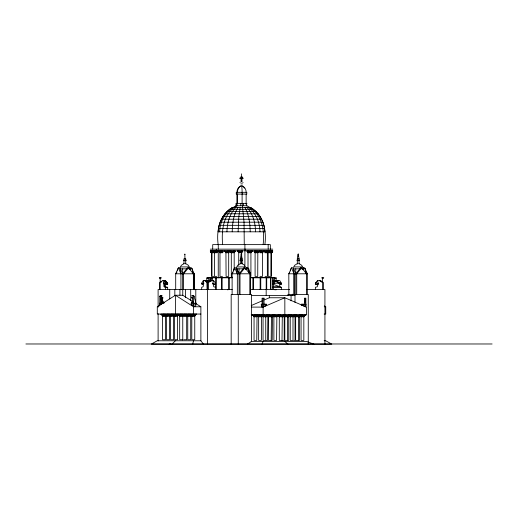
<?xml version="1.0" encoding="UTF-8"?>
<svg xmlns="http://www.w3.org/2000/svg" width="518" height="518" viewBox="0 0 518 518"><rect width="100%" height="100%" fill="white"/><g stroke="black" fill="none" stroke-linecap="round" stroke-linejoin="round"><path stroke-width="0.78" d="M272.746 250.764L210.289 250.764L211.389 252.713L211.616 276.372M221.354 250.764L220.674 252.713L219.502 251.152L219.975 252.713L219.982 276.372L222.481 276.372M248.012 269.269L248.012 252.713L247.254 251.152L248.394 252.713L248.116 251.152L249.43 252.713L250.343 251.152L250.492 252.713L251.437 251.152L250.725 252.713L252.136 251.152L250.965 252.713L247.999 252.713L247.248 251.67M238.118 231.811L238.83 216.401L240.197 207.491M220.674 252.713L220.694 251.152M298.141 256.365L298.193 254.008L299.061 258.728L299.061 263.966M232.206 231.811C232.452 223.485 233.443 214.73 237.898 207.491M257.906 252.713L254.947 252.713L254.5 251.152L255.639 252.713L255.704 251.152L256.76 252.713L257.834 251.152L257.731 276.372L255.096 276.372L255.096 252.713M226.929 231.811C227.175 223.09 229.493 213.824 235.839 207.491M266.951 252.713L268.628 251.152L267.346 252.713L264.782 252.713L264.905 251.152L265.812 252.713L265.902 251.152M219.645 231.811C219.865 222.19 224.799 212.671 233.009 207.491M218.136 244.425C216.33 230.853 219.451 214.64 232.42 207.491L250.615 207.491C263.584 214.64 266.705 230.853 264.899 244.425M218.227 231.811C218.454 221.976 223.964 212.484 232.459 207.491M222.695 252.713L222.85 251.152L221.801 252.713L221.354 251.152M161.784 303.231L161.784 302.57L163.429 302.24L163.176 301.884L160.781 302.182L161.046 300.408L160.658 298.698L162.238 298.698L162.866 297.947L162.665 297.533L160.975 297.746L161.13 296.937L161.726 296.937L161.953 297.746L160.975 297.746M161.312 295.402L160.845 297.164L161.13 296.937M159.771 303.231L159.771 296.4L160.081 295.869L161.894 295.402L161.726 296.937M262.16 304.176L262.037 298.206L264.309 298.206L263.889 298.672L264.148 304.176M162.717 302.182L162.691 300.408L161.92 298.698M221.801 252.713L222.015 251.152M189.607 269.321L189.821 267.832L191.543 267.832L194.179 273.795L194.179 289.711M246.044 269.321L246.277 267.832L247.992 267.832L250.582 273.795L250.576 294.489M254.798 316.738L255.037 315.184L255.931 316.738L257.064 315.184L256.753 340.397L254.053 340.397L254.053 316.738L253.69 315.184L254.798 316.738L254.383 315.184M257.342 315.184L258.624 316.738L258.288 315.184L259.401 316.738L259.635 315.184L260.535 316.738L261.661 315.184L261.35 340.397L258.65 340.397L258.65 316.738L257.342 315.184L256.805 316.738L258.184 315.184L256.766 316.738M265.747 316.738L265.747 340.397L263.053 340.397L263.053 316.738L262.691 315.184L263.798 316.738L264.038 315.184L264.931 316.738L266.064 315.184L265.76 316.738L267.184 315.184L268.46 316.738L268.466 340.397L272.183 340.397L272.494 315.184L271.361 316.738M266.187 340.397L267.579 340.397L267.897 315.184L266.764 316.738L266.168 315.702L265.805 316.738L267.184 315.184L268.441 316.738L268.104 315.184L269.211 316.738L269.451 315.184L270.351 316.738L271.477 315.184L271.167 340.397M274.631 316.738L274.87 315.184L275.764 316.738L276.89 315.184L276.58 340.397L273.886 340.397L273.886 316.738L273.517 315.184L274.631 316.738L274.216 315.184M277.007 315.702L276.631 316.738L278.011 315.184L279.273 316.738L278.937 315.184L280.044 316.738L280.283 315.184L281.177 316.738L282.31 315.184L281.999 340.397M234.214 252.713L234.932 251.152L233.786 252.713L234.032 251.152L232.744 252.713L231.805 251.152L231.688 252.713L230.717 251.152L231.468 252.713L230.057 251.152L231.248 252.713L234.214 252.713L234.978 251.67M304.726 304.176L304.979 298.672L304.558 298.206L305.86 298.206L305.86 304.176M240.397 258.728L241.207 254.008L242.074 258.728L242.074 263.966M164.446 281.863L164.724 280.523L165.618 283.249L163.513 283.204L163.979 280.523L165.618 283.249L165.268 284.693L163.513 283.204L164.167 286.745L165.618 287.315L167.664 287.315L167.664 289.556M304.96 302.784L304.895 298.206M297.319 263.966L297.319 258.728L298.193 254.008M164.705 283.909L164.167 286.745L167.664 287.315M265.061 276.372L267.346 276.372L267.346 252.713L268.052 251.152L266.88 252.713L267.171 251.152M183.45 315.015L182.543 316.058L182.802 314.497L181.669 316.058L181.533 314.497L181.106 316.058L180.232 314.497L180.536 316.058L179.383 314.497L179.765 316.058L178.535 314.497L179.765 316.058L178.704 314.497L177.324 316.058L177.622 314.497L176.347 316.058L176.521 314.497L175.796 316.058L175.22 314.497L175.246 316.058L174.372 314.497L174.657 339.717L177.603 339.717L177.603 316.058L178.211 314.497L177.428 315.533M187.361 315.015L186.538 316.058L187.419 315.015L186.577 316.058L186.836 314.497L187.879 316.058L187.458 314.497L188.61 316.058L188.306 314.497L189.18 316.058L189.607 314.497L189.743 316.058L190.877 314.497L191.913 316.058L191.492 314.497L192.651 316.058L192.34 314.497L193.214 316.058L193.641 314.497L193.784 316.058L194.91 314.497L194.613 316.058L195.927 314.497L194.651 316.058L196.011 314.497M190.572 316.058L191.466 315.015L190.618 316.058L190.877 314.497L191.874 316.058M215.695 287.315L213.746 286.745L212.866 283.204L213.494 280.523L203.309 280.523L201.664 283.249L202.02 284.693L203.775 283.204L203.309 280.523M228.691 252.713L228.691 276.372L226.088 276.372L225.913 251.152L227.001 252.713L227.383 251.152M320.888 281.17L320.59 280.523L317.573 280.523L318.194 283.204L317.314 286.745L315.371 287.315L315.371 289.556M262.574 252.713L259.783 252.713L259.596 251.152L260.658 252.713L261.066 251.152L261.791 252.713L262.956 251.152L262.509 252.713L262.503 276.372L259.991 276.372M192.638 344.146L193.525 340.779M225.893 252.713L228.807 252.713L229.26 251.152L228.127 252.713L228.024 251.152L227.001 252.713M268.564 252.188L268.881 251.152L269.457 252.713L270.202 251.152L269.982 252.713L271.341 251.152L270.506 252.713L271.646 251.152L270.933 252.713L270.882 276.372L268.946 276.372M272.099 251.67L271.762 252.713L268.408 252.713M191.492 303.231L191.984 301.884L192.495 302.182L192.554 297.947M228.127 252.713L228.665 251.152M213.733 251.67L213.364 252.713L212.587 251.152L212.846 252.713L211.467 251.152L212.328 252.713L211.189 251.152L211.933 252.713L210.768 251.152M261.778 315.702L261.402 316.738L262.322 315.702L261.383 316.738M271.587 315.702L271.218 316.738L272.597 315.184L273.873 316.738L272.785 315.184L273.873 316.738L272.572 315.184L271.179 316.738M272.604 315.702L272.235 316.738L273.154 315.702L272.215 316.738L273.4 315.184L272.196 316.738M282.42 315.702L282.051 316.738L283.43 315.184L282.012 316.738M238.539 252.188L237.82 251.152L238.759 252.713L237.801 251.152L242.592 251.152L241.479 252.713L242.061 251.152L240.585 252.713L239.866 251.152L239.458 252.713L238.733 251.152L239.109 252.713L237.788 250.764M165.902 315.015L165.501 316.058L165.495 339.717L162.548 339.717L162.548 316.058L165.501 316.058L166.356 315.015L165.216 316.058L165.514 314.497L164.238 316.058L164.413 314.497L163.688 316.058L163.112 314.497L163.138 316.058L162.263 314.497L162.561 316.058L161.409 314.497L162.846 316.058M169.936 315.015L169.535 316.058L169.528 339.717L166.589 339.717L166.297 314.497L167.172 316.058L167.146 314.497L167.722 316.058L168.447 314.497L168.272 316.058L169.548 314.497L169.25 316.058L170.344 315.015L169.535 316.058L166.589 316.058L165.449 314.497L166.887 316.058M170.5 315.533L169.651 314.497L170.778 316.058L169.483 314.497L170.636 316.058L173.575 316.058L173.977 315.015M290.423 316.738L289.148 315.184L290.281 316.738L288.934 315.184L287.658 316.738L288.066 315.702M289.186 315.702L288.785 316.738L284.719 316.738L283.521 315.184L285.01 316.738M299.54 316.738L299.54 340.397L295.649 340.397L295.649 316.738L294.353 315.184L293.078 316.738L293.68 315.184M303.833 316.738L303.833 340.397L301.068 340.397L301.068 316.738L299.767 315.184L298.491 316.738L298.892 315.702M300.019 315.702L299.618 316.738L295.551 316.738L294.353 315.184M304.513 315.184L303.911 316.738L300.971 316.738L299.767 315.184M262.056 344.146L263.118 341.466M293.292 316.738L293.913 315.184L293.842 316.738L294.82 315.184L294.82 316.738L295.739 315.702M240.002 182.718L240.158 182.336M161.344 302.57L164.044 302.57L161.344 302.57L161.286 301.884L160.781 302.182M161.079 281.967L162.445 280.523L165.462 280.523L167.664 283.249L167.664 284.479L167.191 284.693L164.724 280.523L167.664 283.249L166.764 284.091L165.469 283.65M239.07 273.795L236.422 267.832L234.699 267.832L232.116 273.795L232.116 294.489M189.394 268.823L189.821 267.832L190.695 269.023M182.66 273.795L180.063 267.832L178.341 267.832L175.699 273.795L175.699 289.711M295.81 273.795L293.214 267.832L291.492 267.832L288.856 273.795L289.724 272.604M245.687 269.159L246.277 267.832L247.138 269.023M232.744 252.713L233.456 251.152M265.812 252.713L266.537 251.152L266.88 252.713M277.894 281.17L278.198 280.523M208.443 289.556L208.78 277.7M275.958 281.248L276.295 277.7L274.255 277.7M233.786 252.713L234.615 251.152M250.965 252.713L251.8 251.152M210.062 281.17L209.602 281.967L206.209 281.967L205.866 281.17M241.621 252.713L242.554 251.152L241.479 252.713M272.669 250.764L271.762 252.713L272.695 251.152L271.173 252.713L271.561 251.67L270.933 252.713L272.112 251.152M283.993 315.184L283.009 316.738L283.087 315.184L282.465 316.738L282.006 315.702M287.522 316.738L288.5 315.184L288.5 316.738L289.484 315.702M298.355 316.738L299.333 315.184L299.333 316.738L300.317 315.702M163.002 281.17L163.41 280.523M211.441 280.523L211.033 281.17L205.141 281.17L204.837 280.523M240.585 252.713L241.576 251.152M270.726 252.713L271.413 251.67M271.62 252.713L272.682 251.152L271.62 252.713L271.438 276.372M232.977 272.604L232.116 273.795L250.582 273.795L248.426 270.817M177.007 272.008L175.699 273.795L194.224 273.795L194.224 289.711M257.686 252.713L259.201 251.152L257.873 252.713M164.925 316.058L165.708 315.015M288.209 316.738L288.999 315.702M287.658 316.738L288.856 315.184L287.373 316.738L287.373 315.184L286.396 316.738L286.467 315.184L285.845 316.738L285.159 315.184L285.301 316.738L284.343 315.184L284.725 316.738M289.581 315.702L288.785 316.738L289.653 315.702M293.078 316.738L294.269 315.184L292.793 316.738L292.793 315.184L291.815 316.738L291.887 315.184L291.265 316.738L290.579 315.184L290.715 316.738L289.756 315.184L290.138 316.738L295.111 316.738M298.491 316.738L299.682 315.184L298.206 316.738L298.206 315.184L297.228 316.738L297.3 315.184L296.678 316.738L295.992 315.184L296.128 316.738L295.176 315.184L295.558 316.738M300.414 315.702L299.618 316.738L300.485 315.702M276.593 316.738L278.011 315.184L279.293 316.738L279.299 340.397L284.201 340.397L284.201 316.738M182.504 316.058L183.735 314.497M194.613 316.058L195.843 314.497M164.951 284.091L165.618 283.249M272.449 281.339L274.637 280.523L281.371 283.249L280.698 284.091L281.015 284.693L281.371 284.479L281.371 283.249L279.726 280.523L272.449 280.523M262.458 252.713L263.766 251.152L262.406 252.713M317.573 280.523L315.371 283.249L315.371 284.479L315.844 284.693L318.194 283.204M228.807 252.713L229.649 251.67M186.577 316.058L187.432 315.015M173.575 316.058L174.424 315.015M182.614 273.795L187.522 267.832L188.474 267.832L193.376 273.795L193.376 289.556M188.474 267.832L183.573 273.795L183.573 289.556M249.812 294.489L249.812 273.795L244.91 267.832L243.946 267.832L239.044 273.795L236.422 267.832L237.341 273.795L237.341 294.489M244.91 267.832L240.002 273.795L240.002 294.489M295.765 273.795L300.673 267.832L301.625 267.832L306.526 273.795L306.526 294.489M301.625 267.832L296.723 273.795L296.723 294.489M305.206 315.184L303.911 316.738L305.102 315.184L303.619 316.738L303.619 315.184L302.641 316.738L302.713 315.184L302.098 316.738L301.411 315.184L301.547 316.738L300.589 315.184L300.971 316.738M287.373 316.738L288.746 315.184M288.5 316.738L289.873 315.184M292.793 316.738L294.166 315.184M298.206 316.738L299.579 315.184M299.333 316.738L300.705 315.184M303.619 316.738L304.992 315.184M174.378 315.015L173.29 316.058L173.582 314.497L172.306 316.058L172.481 314.497L171.762 316.058L171.186 314.497L171.212 316.058L170.331 314.497L170.623 339.717L173.569 339.717L173.569 316.058M171.931 344.146L175.414 340.779M316.543 282.161L315.371 283.249L316.271 284.091L318.214 283.424M207.66 289.556L207.66 282.563L208.443 281.967M247.364 344.146L251.541 341.466L251.541 294.489L231.177 294.489L231.177 344.146M203.684 283.301L202.337 284.091L201.664 283.249L203.775 283.204L203.114 286.745L201.664 287.315L201.664 289.556M160.839 296.121L161.81 295.564M233.106 207.491L236.435 205.737L236.435 203.367M272.714 281.591L274.637 280.523L280.698 284.091L274.637 280.523L274.715 283.204L272.559 283.501M215.695 284.479L215.223 284.693L212.866 283.204M161.726 295.402L160.081 295.869M251.23 305.549L262.095 300.88M264.264 299.941L269.334 297.766L284.842 297.766L306.565 307.103L306.565 314.795L251.243 314.795M261.571 305.096L261.571 306.973L263.008 306.973L265.967 305.704L265.967 304.701M251.541 307.103L263.118 307.103L284.842 297.766L284.842 314.795M206.902 281.132L208.398 280.523L209.861 281.067M247.015 203.367L236.007 203.367L236.02 205.737L236.435 205.737M184.214 263.461L181.417 265.242L180.355 266.919L189.329 266.919L188.267 265.242L185.47 263.461M240.579 263.461L237.781 265.242L236.72 266.919L245.694 266.919M297.565 263.461L294.768 265.242L293.706 266.919L302.68 266.919L301.618 265.242L298.815 263.461M162.866 297.947L160.975 298.698L162.859 297.947L161.784 298.057L161.784 297.533M169.179 344.146L170.636 343.609M236.007 205.743L247.015 205.743L246.665 205.737M227.402 289.808L228.982 289.556M243.512 205.743L243.512 203.367M241.984 178.593L241.984 181.753L241.051 181.753L241.051 178.593L239.97 178.593L239.97 178.095L242.981 178.121L242.981 178.593L241.472 178.593L241.472 181.753M241.563 178.121L242.981 178.121M240.851 183.884L242.508 183.884M229.714 209.304L253.321 209.304M227.221 211.415L255.814 211.415M224.98 213.792L258.055 213.792C262.153 218.881 264.627 225.259 264.808 231.811M223.018 216.401L260.017 216.401M221.361 219.224L261.674 219.224M220.033 222.209L263.002 222.209M219.043 225.33L263.992 225.33M218.408 228.548L264.627 228.548M218.136 231.811L264.899 231.811M210.289 249.152L272.746 249.152M211.389 252.713L210.308 251.152L217.476 251.152M223.323 251.152L218.052 251.152L218.052 250.764M235.612 251.152L224.126 251.152L224.126 250.764M246.646 251.152L252.357 251.152L252.357 250.764M253.729 251.152L272.733 251.152M217.003 252.713L211.214 252.713L210.327 251.152L211.279 252.713L210.968 251.67M219.923 252.713L222.837 252.713M242.074 258.728L240.333 258.728L240.333 263.966M297.319 258.728L299.061 258.728M302.972 269.321L302.972 267.832L304.694 267.832L307.329 273.795L307.329 294.489M180.491 268.823L187.199 268.823M188.707 268.823L192.489 268.823L192.489 273.795M236.752 268.823L243.13 268.823M245.351 268.823L248.847 268.823L248.847 272.377M293.531 268.823L299.967 268.823M301.482 268.823L305.575 268.823L305.575 273.083M213.876 276.372L211.991 276.372L211.991 252.713M216.777 276.372L214.497 276.372L214.497 252.713M231.857 276.372L231.3 276.372L231.3 252.713M250.472 276.372L250.919 276.372L250.919 252.713M209.44 277.434L232.135 277.434M250.557 277.434L273.627 277.434M161.338 277.7L159.291 277.7L159.628 278.36L161.001 278.36M208.78 277.7L206.734 277.7L207.071 289.556M321.697 277.7L323.744 277.7L323.407 278.36L322.034 278.36M232.239 277.81L210.049 277.81L210.062 280.944M250.667 277.81L273.064 277.81L273.064 289.556M207.071 278.36L208.443 278.36M274.255 277.7L274.592 278.36L275.964 278.36M161.577 281.967L160.211 281.967L159.628 282.563L159.628 289.556M163.513 283.204L164.174 283.204M272.442 283.204L281.371 283.249M273.083 286.745L279.921 286.745L281.371 287.315L281.371 289.556M272.798 287.315L281.371 287.315M232.239 289.556L158.107 289.556L158.107 307.219M250.479 289.556L289.659 289.556M306.526 289.556L324.928 289.556L324.928 344.146M191.984 301.884L193.246 301.884L182.763 295.247L175.414 295.247L157.297 306.773L157.297 314.05L200.88 314.05M251.631 295.409L294.995 295.409M192.133 295.402L193.777 295.869L194.088 296.4L195.765 302.408M160.981 296.024L161.564 296.024M159.771 296.4L160.353 296.4M193.195 295.869L194.088 296.4L193.117 295.843M192.301 298.698L191.492 297.533L192.366 297.533M160.658 299.242L162.056 299.242M161.046 300.408L162.691 300.408M160.917 300.848L162.633 300.848M161.286 301.884L163.176 301.884M161.48 302.24L163.429 302.24M191.796 302.24L193.097 302.24M164.044 303.231L159.414 303.231L159.414 304.085L161.72 304.085L161.72 303.231M301.211 304.176L306.151 304.176L306.151 305.096L301.211 305.096M302.9 304.701L301.463 304.701L301.463 305.096M191.492 304.085L191.492 304.701L193.505 305.983L195.765 305.983L195.765 304.085M175.414 314.05L175.414 295.247L193.525 306.773L200.88 306.773L200.88 340.779L203.477 344.146M324.268 306.773L325.738 306.773L325.738 314.05L324.158 314.05M182.64 316.058L179.675 316.058L179.675 339.717L182.64 339.717M183.715 316.058L186.681 316.058L186.681 339.717L183.715 339.717M253.937 316.738L256.889 316.738M258.54 316.738L261.493 316.738M262.937 316.738L267.722 316.738M268.356 316.738L272.319 316.738M273.769 316.738L276.722 316.738M279.183 316.738L284.278 316.738M293.725 340.397L295.033 340.397L295.033 316.738M200.88 340.779L157.239 340.779L151.217 344.146L331.818 344.146L325.738 340.779L324.158 340.779M251.1 341.466L306.565 341.466L313.856 344.146M25.9 343.978L492.1 343.978M239.97 178.095L240.481 178.121L240.481 178.593M162.704 302.46L164.044 302.57M272.98 289.556L276.12 289.827M240.721 205.737L240.773 203.367M212.639 283.793L214.795 284.091L215.695 283.249L213.494 280.523M191.492 297.533L192.301 297.746L191.964 295.402L193.777 295.869M272.416 284.019L279.921 286.745L279.26 283.204M241.828 263.461L244.632 265.242M165.482 283.501L166.764 284.091M324.391 305.918L325.738 306.773M200.88 306.773L195.798 303.542L195.798 289.556M250.576 207.491L255.762 211.415L257.996 213.792M248.705 207.491C256.138 213.17 259.771 222.656 259.991 231.811M284.842 341.466L287.956 344.146M207.071 281.967L207.66 282.563M210.308 251.152L211.823 252.713L211.415 251.67L211.933 252.713M226.016 252.713L224.598 251.152L226.094 252.713M246.989 207.491C253.172 213.915 255.335 223.141 255.588 231.811M220.118 252.713L218.713 251.152L219.975 252.713M213.228 251.152L214.549 252.713L214.064 251.152L215.203 252.713L214.62 251.152L215.766 252.713L215.876 251.152L216.323 252.713L217.074 251.152L217.249 252.713M301.256 316.738L299.98 315.184L301.113 316.738M295.843 316.738L294.567 315.184L295.7 316.738M174.961 316.058L173.524 314.497L174.676 316.058L177.616 316.058L178.891 314.497L177.467 316.058L178.723 314.497L179.804 316.058M254.144 251.67L254.979 252.713M187.859 316.058L186.771 314.497L185.709 316.058L185.567 314.497L185.14 316.058L184.266 314.497L184.576 316.058L183.417 314.497L183.799 316.058L182.569 314.497L183.819 316.058M288.934 315.184L290.138 316.738M213.96 251.67L214.737 252.713L213.397 251.152L214.549 252.713M303.554 269.159L302.972 267.832L303.846 269.023M305.154 270.817L307.329 273.795L288.811 273.795L288.856 294.489M192.437 271.413L194.179 273.795M319.625 280.523L320.033 281.17L321.613 281.17L321.956 281.967M320.998 281.17L321.458 281.967L322.623 281.967L323.407 282.563L323.407 289.556M244.904 207.491C249.1 214.828 249.98 223.517 250.22 231.811M247.539 251.152L248.394 252.713M230.432 251.152L231.248 252.713M248.685 251.152L249.43 252.713M234.699 267.832L237.341 273.795M302.972 267.832L303.554 269.159M246.277 267.832L246.71 268.823M189.821 267.832L190.404 269.159M291.492 267.832L294.075 273.795L294.075 294.489L294.03 273.795L293.214 267.832M178.341 267.832L180.924 273.795L180.924 289.711M242.877 182.336L243.033 182.718M255.07 251.152L255.639 252.713M279.629 315.184L280.044 316.738M256.339 251.152L256.76 252.713M268.797 315.184L269.211 316.738M263.384 315.184L263.798 316.738M258.981 315.184L259.401 316.738M165.015 283.909L165.721 286.745M207.349 277.7L207.485 278.36M184.958 254.629L184.842 254.008L184.945 258.728M260.412 251.152L260.658 252.713M280.937 315.184L281.177 316.738M275.518 315.184L275.764 316.738M270.105 315.184L270.351 316.738M266.524 315.184L266.764 316.738M264.692 315.184L264.931 316.738M260.289 315.184L260.535 316.738M255.691 315.184L255.931 316.738M180.924 273.795L180.063 267.832L180.063 269.321M322.572 277.7L322.623 289.556M160.166 277.7L160.211 289.556M241.207 254.008L241.239 254.629M261.726 251.152L261.791 252.713M308.262 344.146L308.262 294.489L287.904 294.489L287.904 295.409M305.86 305.096L305.86 306.973L302.9 305.704L302.933 304.176M305.756 314.795L305.756 315.184L252.195 315.184L252.195 314.795M301.955 314.795L301.955 315.184M300.673 267.832L300.673 268.823M300.336 314.795L300.336 315.184M298.42 316.738L298.42 340.397M296.542 314.795L296.542 315.184M295.765 268.823L295.765 294.489M294.995 294.489L294.995 302.428M294.923 314.795L294.923 315.184M293 316.738L293 340.397L290.235 340.397L290.235 316.738M292.333 294.159L292.333 295.694M291.122 314.795L291.122 315.184M291.064 295.409L291.064 300.867M290.546 268.823L290.546 270.953M289.51 314.795L289.51 315.184M288.714 316.738L288.714 340.397L284.816 340.397L284.816 316.738M287.587 316.738L287.587 340.397M285.709 314.795L285.709 315.184M283.974 314.795L283.993 316.738M280.18 314.795L280.18 315.184M278.561 314.795L278.561 315.184M274.76 314.795L274.76 315.184M274.592 278.36L274.592 281.248M273.141 314.795L273.141 315.184M272.895 277.81L272.954 289.556M272.565 250.764L272.565 251.152M272.371 250.764L272.371 251.152M271.082 250.764L271.082 251.152M270.888 277.81L270.888 289.556M270.597 277.81L270.597 289.556M270.396 250.764L270.325 244.625L212.71 244.625L212.71 249.152M269.334 295.409L269.334 297.766M269.347 314.795L269.347 315.184M269.114 250.764L269.114 251.152M268.162 244.625L268.162 249.152M268.162 250.764L268.162 277.81M267.728 314.795L267.728 315.184M266.686 250.764L266.686 251.152M266.718 277.81L266.718 289.556M266.194 277.81L266.174 295.409M264.445 250.764L264.445 251.152M263.927 314.795L263.927 315.184M263.138 244.425C264.97 229.914 261.519 212.076 246.6 205.737L246.6 203.367M263.118 307.103L263.118 314.795M263.008 298.206L263.008 306.973M261.195 314.795L261.195 315.184M261.046 250.764L261.046 251.152M260.761 277.81L260.761 289.556M260.146 277.81L260.146 289.556M259.647 250.764L259.647 251.152M259.531 314.795L259.531 315.184M256.792 314.795L256.792 315.184M255.516 250.764L255.516 251.152M254.934 314.795L254.934 315.184M253.535 277.81L253.535 289.556M252.868 277.81L252.868 289.556M247.766 250.764L247.766 251.152M246.141 194.095L246.141 203.367M245.959 203.367L245.959 204.105M245.189 249.152L245.189 250.764M244.904 244.625L244.904 249.152M244.904 250.764L244.904 266.673M244.263 244.425L244.043 222.209L242.165 203.367M243.946 267.832L243.946 268.823M242.469 178.095L242.469 178.593M242.528 250.764L242.528 251.152M242.184 192.32L242.184 194.095M242.107 194.095L242.107 203.367M241.692 263.753L241.692 252.713L238.707 252.713L238.714 265.326M241.517 173.854L241.517 176.929M241.472 176.476L241.472 178.095L241.984 178.121L241.984 176.476L241.051 176.476L241.051 178.095M239.044 268.823L239.07 294.489M238.267 294.489L238.267 344.146M237.484 194.095L237.484 203.367M237.076 203.367L237.076 205.737C223.29 212.898 221.277 230.601 222.643 244.425M236.894 203.367L236.927 192.32A6.766 6.216 90 0 1 240.864 185.917M234.369 250.764L234.369 251.152M234.188 252.713L234.188 269.269M233.799 268.823L233.799 270.953M229.811 250.764L229.811 251.152M229.325 277.81L229.325 289.556M228.639 277.81L228.639 289.556M228.198 250.764L228.198 251.152M222.138 277.81L222.138 289.556M221.503 277.81L221.503 289.556M218.259 244.625L218.259 249.152M218.259 250.764L218.259 277.81M216.304 249.152L216.304 250.764M216.226 277.81L216.226 289.556M215.786 277.81L215.695 289.556M215.08 250.764L215.08 251.152M212.768 250.764L212.768 251.152M212.089 277.81L212.089 280.944M211.907 277.81L211.907 280.944M211.7 250.764L211.7 251.152M210.541 250.764L210.541 251.152M210.353 277.81L210.353 280.944M210.166 277.81L210.166 280.944M207.427 289.556L207.427 344.146M193.505 296.4L193.505 303.231M193.505 304.085L193.505 305.983M193.525 306.773L193.525 314.05M193.421 303.231L193.421 304.085M192.91 314.109L192.91 314.497M190.702 289.556L190.702 300.298M190.074 314.109L190.074 314.497M188.869 314.109L188.869 314.497M186.04 314.109L186.04 314.497M185.716 263.966L185.716 258.728L183.974 258.728L183.974 263.966M185.606 289.556L185.606 297.643M184.835 314.109L184.835 314.497M182.763 289.556L182.763 295.247M182.763 314.834L182.763 339.996M182.66 268.823L182.64 289.711M182.006 314.109L182.006 314.497M180.795 314.109L180.795 314.497M179.927 289.556L179.927 295.221M177.965 314.109L177.965 314.497M177.46 268.823L177.46 270.241M175.783 314.109L175.783 314.497M174.831 289.556L174.831 295.694M172.954 314.109L172.954 314.497M171.749 314.109L171.749 314.497M169.736 289.556L169.736 298.88M168.92 314.109L168.92 314.497M167.715 314.109L167.715 314.497M165.618 287.315L165.618 289.556M164.879 314.109L164.879 314.497M163.675 314.109L163.675 314.497M159.771 304.085L159.771 305.983M158.107 313.643L158.107 340.935M237.484 192.32A6.65 5.329 -90 0 1 241.517 185.684A6.766 0.79 90 0 1 242.107 192.32M242.087 185.917A6.766 5.426 90 0 1 244.451 188.138M242.178 185.904A6.65 6.106 -90 0 1 246.141 192.32M318.084 284.091L317.767 284.693L317.417 284.479L317.417 283.249L318.084 284.091M266.971 315.184L265.779 316.738L266.971 315.184M246.775 192.32L236.26 192.32L236.26 194.095L246.775 194.095L246.775 192.32M185.994 260.133L183.689 260.133L183.689 260.664L185.994 260.664L185.994 260.133M242.437 260.133L239.97 260.133L239.97 260.664L242.437 260.664L242.437 260.133M299.346 260.133L297.041 260.133L297.041 260.664L299.346 260.664L299.346 260.133M196.108 303.231L191.116 303.231L191.116 304.085L196.108 304.085L196.108 303.231M266.207 304.176L261.266 304.176L261.266 305.096L266.207 305.096L266.207 304.176M196.575 314.109L160.845 314.109L160.845 314.497L196.575 314.497L196.575 314.109M190.715 316.058L187.749 316.058L187.749 339.717L190.715 339.717L190.715 316.058M194.755 316.058L191.789 316.058L191.789 339.717L194.755 339.717L194.755 316.058M220.046 252.713L218.713 251.152L220.046 252.713M263.047 316.738L261.739 315.184L263.047 316.738M254.047 316.738L252.745 315.184L254.047 316.738M279.312 316.738L278.198 315.184L279.293 316.738M268.479 316.738L267.372 315.184L268.46 316.738"/></g></svg>
